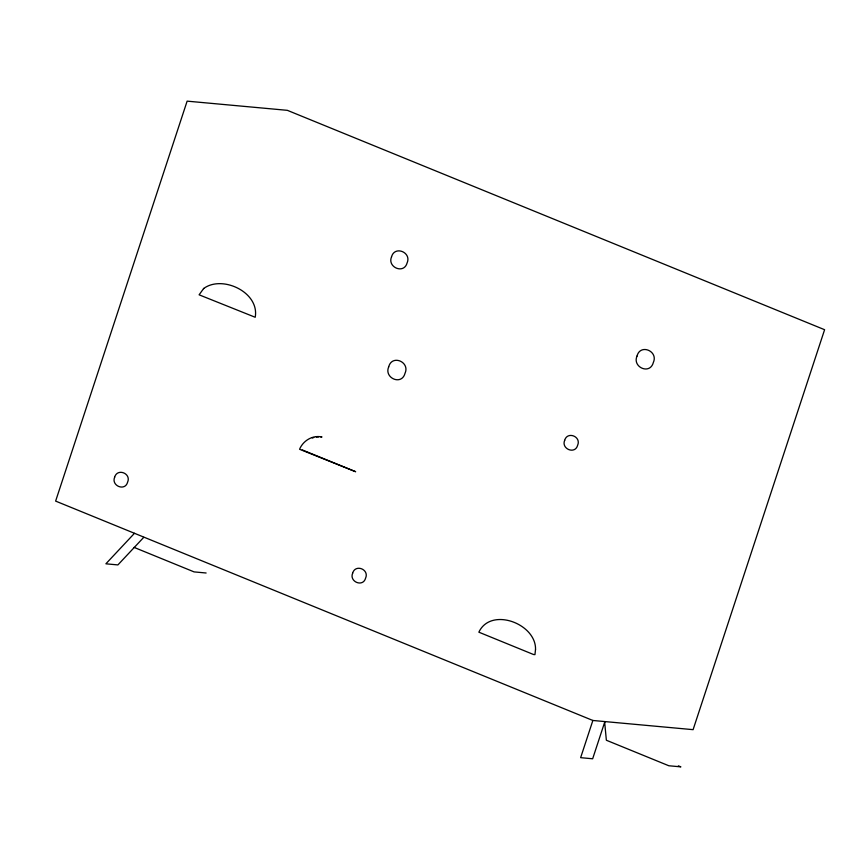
<?xml version="1.0" encoding="UTF-8"?>
<svg xmlns="http://www.w3.org/2000/svg" width="868" height="868" viewBox="0 0 868 868"><rect width="100%" height="100%" fill="white"/><g stroke="black" fill="none" stroke-linecap="round" stroke-linejoin="round"><path stroke-width="1.3" d="M592.866 720.473L55.628 501.096L187.13 101.144L287.362 110.334L824.6 329.71L693.098 729.663L592.866 720.473L580.638 757.666L592.66 758.773L604.887 721.579M203.73 288.404L199.108 294.816L255.203 317.265C259.782 292.234 222.045 274.581 203.513 288.632M134.475 533.299L105.885 563.809L117.907 564.916L143.741 537.346M312.339 438.014L313.76 437.515M316.343 437.071L318.61 436.919M320.563 436.832L321.995 436.973C312.621 434.868 303.106 440.651 299.579 449.266L355.663 471.715L302.248 449.906M206.117 572.999L194.085 571.893L134.106 547.404M678.375 765.836L680.87 766.856L668.837 765.76L606.363 740.241L604.605 721.623M535.534 649.34L534.948 654.635L533.516 654.505L478.865 632.186C490.832 606.58 536.088 623.658 535.534 649.34M114.652 477.205C110.952 485.765 125.046 491.7 127.607 482.185C131.48 473.331 117.223 467.819 114.652 477.205M391.533 256.874C387.041 267.17 403.945 274.603 407.103 262.928C411.823 252.252 394.593 245.286 391.533 256.874M352.658 573.162C348.947 581.723 363.052 587.647 365.602 578.131C369.486 569.278 355.229 563.766 352.658 573.162M564.677 440.326C560.967 448.886 575.072 454.81 577.621 445.306C581.506 436.452 567.249 430.929 564.677 440.326M388.69 366.893C383.786 377.916 401.678 386.021 405.031 373.262C410.238 361.902 391.869 354.111 388.69 366.893M637.004 356.108C632.11 367.131 649.991 375.236 653.344 362.477C658.552 351.117 640.183 343.327 637.004 356.108"/></g></svg>
